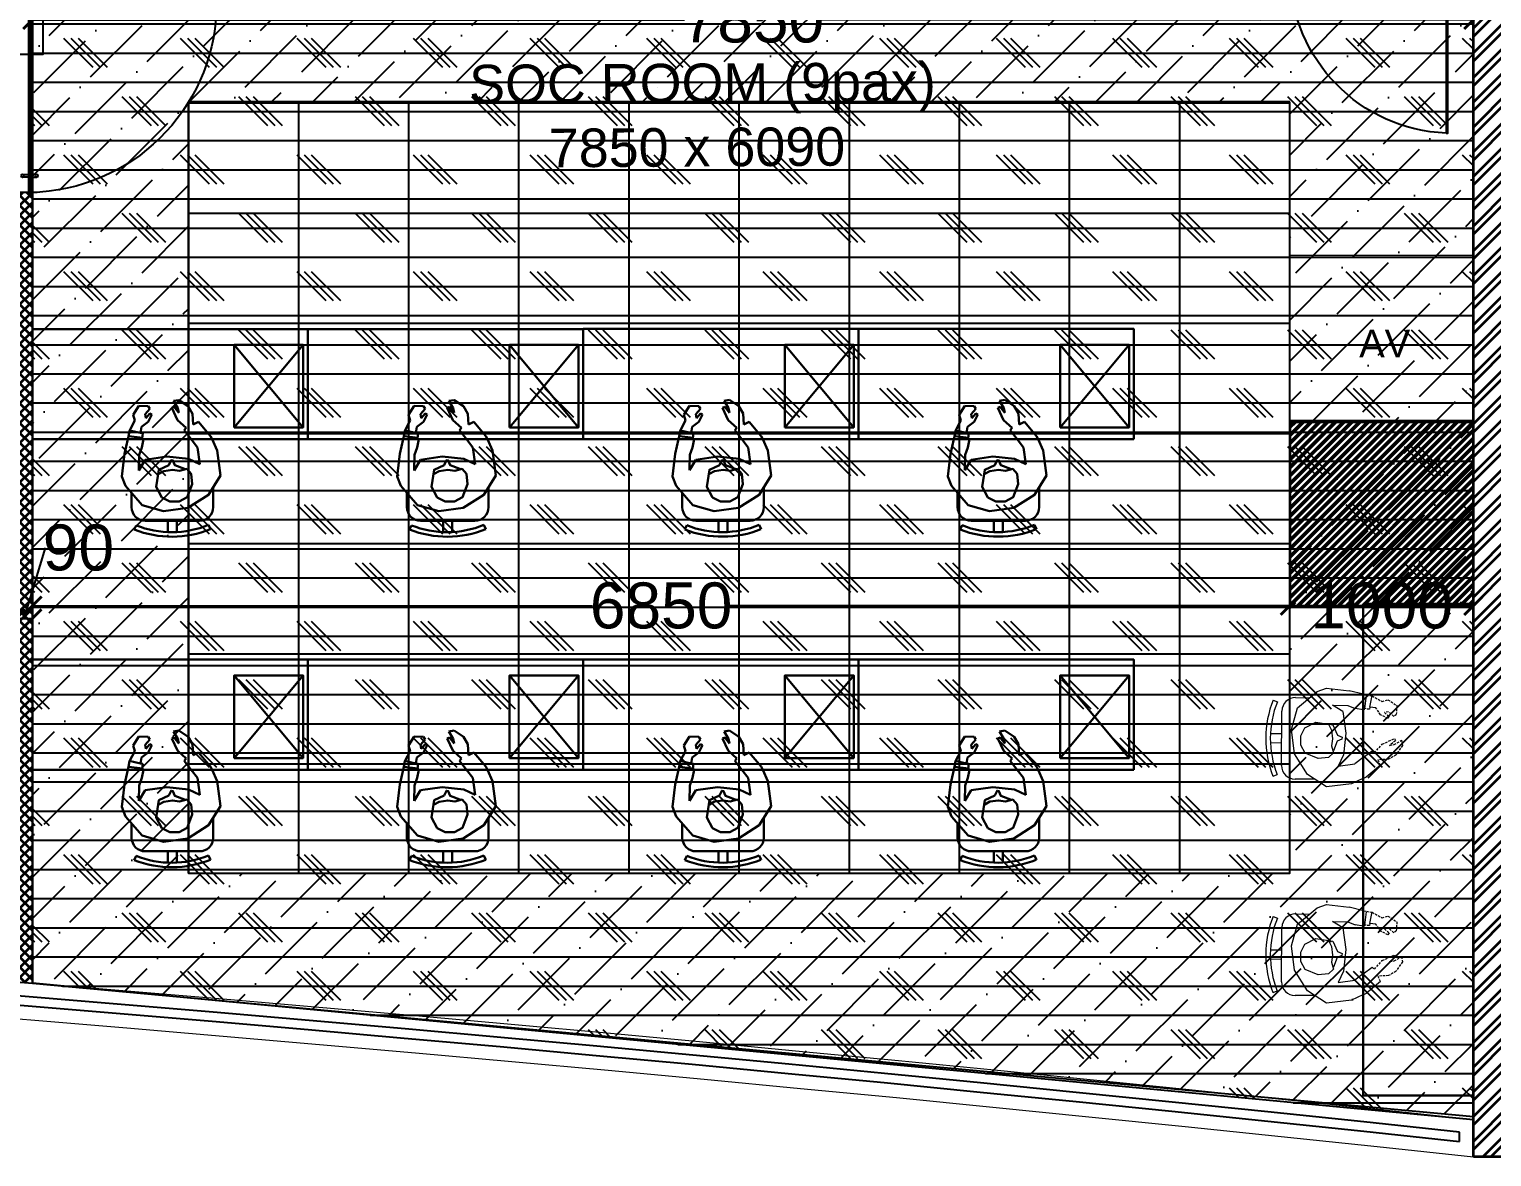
# Model space of a CAD drawing. Header units: millimetres. Extents: x 263321 to 4958806, y 33647 to 987811.
# Drawn here: x 2399884 to 2407852, y 454383 to 460522 of the extents above; entities that cross this region are included whole.
import ezdxf

# ---------------------------------------------------------------- set-up
doc = ezdxf.new("R2010")
doc.units = ezdxf.units.MM
doc.header["$PDMODE"] = 3
doc.linetypes.add('( Hidden )', pattern=[0.375, 0.25, -0.125])
for name, color, linetype, lineweight in [('A-DOOR-FULL', 40, 'Continuous', 18), ('A-FURN-HUMAN', 252, 'Continuous', 9), ('A-FURN-MODULAR', 6, 'Continuous', 18), ('A-FURN-MODULAR-CHAIR', 5, 'Continuous', 5), ('A-FURN-MODULAR-TABLETOP', 250, 'Continuous', 13), ('A-GLASS PARTITION', 5, 'Continuous', 18), ('A-GYPSUM PARTITION', 250, 'Continuous', 35), ('A-PLAN-COLUMN', 3, 'Continuous', 0), ('A-PLAN-RCC-HATCH', 8, 'Continuous', 13), ('A-PLAN-THIN', 251, 'Continuous', 15), ('Base 7th & 9th', 250, 'Continuous', 35), ('FURNITURE', 30, 'Continuous', 5)]:
    doc.layers.add(name, color=color, linetype=linetype, lineweight=lineweight)
for name, color, linetype in [('A-PLAN -GLASS FRAME', 4, 'Continuous'), ('CEILING TOA', 7, 'Continuous'), ('DOOR', 5, 'Continuous'), ('FLOORING TOA', 7, 'Continuous'), ('PARTITION DIM.', 250, 'Continuous'), ('PARTITION GYPSUM', 250, 'Continuous'), ('TEXT', 250, 'Continuous'), ('TOA-FC-MODULAR', 7, 'Continuous')]:
    doc.layers.add(name, color=color, linetype=linetype)
doc.styles.add('ARIAL', font='arial.ttf')
doc.styles.get("Standard").update_dxf_attribs({"font": 'arial.ttf'})
doc.styles.add('TEXT @ 150', font='arial.ttf', dxfattribs={"height": 225})
doc.dimstyles.new('DIM @ 150', dxfattribs={"dimtxt": 225, "dimasz": 100, "dimexe": 1, "dimexo": 0, "dimgap": 0.5, "dimtad": 0, "dimdec": 0, "dimzin": 0, "dimdsep": 46, "dimtxsty": 'TEXT @ 150', "dimblk": 'ARCHTICK', "dimcen": -2, "dimclrd": 8, "dimclre": 8, "dimclrt": 7, "dimadec": 0, "dimazin": 0, "dimtfac": 1, "dimtdec": 0, "dimtofl": 0, "dimtmove": 0, "dimatfit": 3, "dimldrblk": 'OPEN90', "dimfxl": 1, "dimtolj": 1, "dimtzin": 0, "dimlwd": -1, "dimlwe": -1, "dimarcsym": 0})

# ---------------------------------------------------------------- blocks, each defined once
blk = doc.blocks.new('Columns')
at = {"layer": 'A-PLAN-RCC-HATCH'}
h = blk.add_hatch(dxfattribs=at)
h.set_pattern_fill('ANSI31', color=256, scale=250, style=0)
h.set_pattern_definition([(45, (469397.9, -623762.232), (-22.0970869, 22.0970869), [])])
h.paths.add_polyline_path([(28839.7, -31463), (29839.7, -31463), (29839.7, -30463), (28839.7, -30463)])
at = {"layer": 'A-PLAN-COLUMN', "elevation": 0}
blk.add_lwpolyline([(28839.7, -31463), (29839.7, -31463), (29839.7, -30463), (28839.7, -30463)], close=True, dxfattribs=at)
blk = doc.blocks.new('_ArchTick')
at = {"color": 0, "linetype": 'ByBlock', "const_width": 0.15}
blk.add_lwpolyline([(-0.5, -0.5), (0.5, 0.5)], dxfattribs=at)
blk = doc.blocks.new('*D444')
at = {"layer": 'Defpoints', "color": 0, "transparency": 16777216}
for p in [(2399811.5, 457314.5), (2399901.2, 457314), (2399901.2, 457220.9)]:
    blk.add_point(p, dxfattribs=at)
at = {"layer": 'PARTITION DIM.', "color": 8, "transparency": 16777216}
for p, q in [((2399856.3, 457314), (2399971.7, 457698.7)), ((2399971.7, 457698.7), (2399972.7, 457698.7)), ((2399811.5, 457314.5), (2399811.5, 457313)), ((2399811.5, 457314), (2399901.2, 457314)), ((2399901.2, 457220.9), (2399901.2, 457315))]:
    blk.add_line(p, q, dxfattribs=at)
at = {"layer": 'PARTITION DIM.', "color": 8, "transparency": 16777216, "xscale": 100, "yscale": 100, "zscale": 100, "rotation": 180}
blk.add_blockref('_ArchTick', (2399811.5, 457314), dxfattribs=at)
at = {"layer": 'PARTITION DIM.', "color": 8, "transparency": 16777216, "xscale": 100, "yscale": 100, "zscale": 100}
blk.add_blockref('_ArchTick', (2399901.2, 457314), dxfattribs=at)
at = {"layer": 'PARTITION DIM.', "color": 7, "transparency": 16777216, "insert": (2400151.9, 457698.7), "char_height": 250, "attachment_point": 5}
blk.add_mtext('\\A1;90', dxfattribs=at)
blk = doc.blocks.new('_Open90')
at = {"color": 0, "linetype": 'ByBlock'}
for p, q in [((0, 0), (-1, 0)), ((-0.5, 0.5), (0, 0)), ((0, 0), (-0.5, -0.5))]:
    blk.add_line(p, q, dxfattribs=at)
blk = doc.blocks.new('*D445')
at = {"layer": 'Defpoints', "color": 0, "transparency": 16777216}
for p in [(2406751.6, 457383.1), (2406751.6, 457383.1), (2399901.2, 457220.9)]:
    blk.add_point(p, dxfattribs=at)
at = {"layer": 'PARTITION DIM.', "color": 8, "transparency": 16777216}
for p, q in [((2399901.2, 457220.9), (2399901.2, 457384.1)), ((2399901.2, 457383.1), (2402952.3, 457383.1)), ((2406751.6, 457383.1), (2403700.4, 457383.1)), ((2406751.6, 457383.1), (2406751.6, 457382.1))]:
    blk.add_line(p, q, dxfattribs=at)
at = {"layer": 'PARTITION DIM.', "color": 8, "transparency": 16777216, "xscale": 100, "yscale": 100, "zscale": 100, "rotation": 180}
blk.add_blockref('_ArchTick', (2399901.2, 457383.1), dxfattribs=at)
at = {"layer": 'PARTITION DIM.', "color": 8, "transparency": 16777216, "xscale": 100, "yscale": 100, "zscale": 100}
blk.add_blockref('_ArchTick', (2406751.6, 457383.1), dxfattribs=at)
at = {"layer": 'PARTITION DIM.', "color": 7, "transparency": 16777216, "insert": (2403326.4, 457383.1), "char_height": 250, "attachment_point": 5}
blk.add_mtext('\\A1;6850', dxfattribs=at)
blk = doc.blocks.new('*D446')
at = {"layer": 'Defpoints', "color": 0, "transparency": 16777216}
for p in [(2406751.6, 457383.1), (2407751.6, 457383.1), (2407751.6, 457383.1)]:
    blk.add_point(p, dxfattribs=at)
at = {"layer": 'PARTITION DIM.', "color": 8, "transparency": 16777216}
for p, q in [((2406751.6, 457383.1), (2406751.6, 457384.1)), ((2406751.6, 457383.1), (2406890, 457383.1)), ((2407751.6, 457383.1), (2407613.2, 457383.1)), ((2407751.6, 457383.1), (2407751.6, 457384.1))]:
    blk.add_line(p, q, dxfattribs=at)
at = {"layer": 'PARTITION DIM.', "color": 8, "transparency": 16777216, "xscale": 100, "yscale": 100, "zscale": 100, "rotation": 180}
blk.add_blockref('_ArchTick', (2406751.6, 457383.1), dxfattribs=at)
at = {"layer": 'PARTITION DIM.', "color": 8, "transparency": 16777216, "xscale": 100, "yscale": 100, "zscale": 100}
blk.add_blockref('_ArchTick', (2407751.6, 457383.1), dxfattribs=at)
at = {"layer": 'PARTITION DIM.', "color": 7, "transparency": 16777216, "insert": (2407251.6, 457383.1), "char_height": 250, "attachment_point": 5}
blk.add_mtext('\\A1;1000', dxfattribs=at)
blk = doc.blocks.new('*D447')
at = {"layer": 'Defpoints', "color": 0, "transparency": 16777216}
for p in [(2399901.2, 460783.1), (2407751.6, 460783.1), (2407751.6, 460573.5)]:
    blk.add_point(p, dxfattribs=at)
at = {"layer": 'PARTITION DIM.', "color": 8, "transparency": 16777216}
for p, q in [((2399901.2, 460783.1), (2399901.2, 460572.5)), ((2407751.6, 460783.1), (2407751.6, 460572.5)), ((2399901.2, 460573.5), (2403454.1, 460573.5)), ((2407751.6, 460573.5), (2404198.7, 460573.5))]:
    blk.add_line(p, q, dxfattribs=at)
at = {"layer": 'PARTITION DIM.', "color": 8, "transparency": 16777216, "xscale": 100, "yscale": 100, "zscale": 100, "rotation": 180}
blk.add_blockref('_ArchTick', (2399901.2, 460573.5), dxfattribs=at)
at = {"layer": 'PARTITION DIM.', "color": 8, "transparency": 16777216, "xscale": 100, "yscale": 100, "zscale": 100}
blk.add_blockref('_ArchTick', (2407751.6, 460573.5), dxfattribs=at)
at = {"layer": 'PARTITION DIM.', "color": 7, "transparency": 16777216, "insert": (2403826.4, 460573.5), "char_height": 250, "attachment_point": 5}
blk.add_mtext('\\A1;7850', dxfattribs=at)
blk = doc.blocks.new('door-3f-01')
at = {"layer": 'A-GLASS PARTITION', "color": 5}
blk.add_line((-36, 0), (-36, 4), dxfattribs=at)
at = {"layer": 'DOOR', "elevation": 0}
blk.add_lwpolyline([(-1.95, 37.5), (-1.55, 37.5), (-1.55, 0), (-1.95, 0)], close=True, dxfattribs=at)
at = {"layer": 'DOOR'}
blk.add_lwpolyline([(-36, 2.34), (-36, 2.74), (0, 2.74), (0, 2.34)], close=True, dxfattribs=at)
for points in [[(-32.64, 3.74), (-32.64, 2.74), (-33.14, 2.74), (-33.14, 3.74)], [(-32.64, 1.34), (-32.64, 2.34), (-33.14, 2.34), (-33.14, 1.34)]]:
    blk.add_lwpolyline(points, dxfattribs=at)
at = {"layer": 'DOOR', "color": 252, "true_color": 0x939598}
blk.add_lwpolyline([(0, 0), (-10.2, 0), (-10.2, 5.08), (0, 5.08), (0, 0)], dxfattribs=at)
at = {"layer": 'DOOR'}
for centre in [(-32.89, 3.86), (-32.89, 1.22)]:
    blk.add_circle(centre, 0.278, dxfattribs=at)
at = {"layer": 'DOOR', "color": 252, "true_color": 0x939598}
blk.add_arc((-0.52, 2.04, 0), 35.48, 92.2973, 178.8766, dxfattribs=at)
blk = doc.blocks.new('EWDSXC')
at = {"layer": 'FURNITURE', "color": 20, "lineweight": 30}
for p, q in [((2181354.7, 122523.5), (2181804.7, 122898.5)), ((2181354.7, 122898.5), (2181804.7, 122523.5)), ((2181890.8, 121423.5), (2181290.8, 121423.5))]:
    blk.add_line(p, q, dxfattribs=at)
at = {"layer": 'FURNITURE', "color": 8, "lineweight": 30}
for p, q in [((2181029.8, 122408.2, 0), (2180920.8, 122408.2, 0)), ((2181093.5, 122448.2, 0), (2180988.7, 122382.5, 0)), ((2181229.6, 122430.8, 0), (2181093.5, 122448.2, 0)), ((2181290.8, 122402.6, 0), (2181229.6, 122430.8, 0)), ((2181308.1, 122394.6, 0), (2181290.8, 122402.6, 0)), ((2181385.3, 122328.3, 0), (2181308.1, 122394.6, 0)), ((2180846.8, 122334.2, 0), (2180846.8, 122038.2, 0)), ((2180988.7, 122382.5, 0), (2180917.2, 122269.7, 0)), ((2181183.6, 122274.7, 0), (2181154.5, 122335.4, 0)), ((2181154.5, 122335.4, 0), (2181246.3, 122322.2, 0)), ((2181290.8, 122288.2, 0), (2181246.3, 122322.2, 0)), ((2181370.8, 122299.7, 0), (2181385.3, 122328.3, 0)), ((2180917.2, 122269.7, 0), (2180899.1, 122138.1, 0)), ((2181196.3, 122156, 0), (2181183.6, 122274.7, 0)), ((2181290.8, 122288.2, 0), (2181339.7, 122250.9, 0)), ((2181339.7, 122250.9, 0), (2181352.2, 122262, 0)), ((2181352.2, 122262, 0), (2181395.1, 122214.3, 0)), ((2181429.8, 122296.2, 0), (2181370.8, 122299.7, 0)), ((2181470.4, 122272.3, 0), (2181429.8, 122296.2, 0)), ((2181504.2, 122220.5, 0), (2181470.4, 122272.3, 0)), ((2181179, 122037.9, 0), (2181196.3, 122156, 0)), ((2181395.1, 122214.3, 0), (2181461.8, 122183.1, 0)), ((2181466.7, 122196, 0), (2181434.4, 122221.3, 0)), ((2181434.4, 122221.3, 0), (2181459.2, 122215.6, 0)), ((2181459.2, 122215.6, 0), (2181499.8, 122192.4, 0)), ((2181461.8, 122183.1, 0), (2181466.7, 122196, 0)), ((2181499.8, 122192.4, 0), (2181504.2, 122220.5, 0)), ((2180899.1, 122138.1, 0), (2180932.1, 122020.8, 0)), ((2181424.8, 122073.8, 0), (2181384.6, 122055.1, 0)), ((2181430.2, 122062.6, 0), (2181424.8, 122073.8, 0)), ((2180932.1, 122020.8, 0), (2181037.2, 121931, 0)), ((2181121.3, 122003.8, 0), (2181205.9, 122005.1, 0)), ((2181205.9, 122005.1, 0), (2181246.3, 122020.5, 0)), ((2181290.8, 122028, 0), (2181246.3, 122020.5, 0)), ((2181294.6, 122027.8, 0), (2181290.1, 122028, 0)), ((2181295.2, 122021.6, 0), (2181294.6, 122027.8, 0)), ((2181323.9, 122025.1, 0), (2181295.2, 122021.6, 0)), ((2181325.1, 122012.8, 0), (2181323.9, 122025.1, 0)), ((2181358.1, 122017.3, 0), (2181325.1, 122012.8, 0)), ((2181384.6, 122055.1, 0), (2181358.1, 122017.3, 0)), ((2181405.7, 122042.3, 0), (2181430.2, 122062.6, 0)), ((2181426.5, 122037.5, 0), (2181405.7, 122042.3, 0)), ((2181423.6, 121972.4, 0), (2181472.5, 122003.1, 0)), ((2181456.2, 122062.7, 0), (2181426.5, 122037.5, 0)), ((2181470, 122053.5, 0), (2181456.2, 122062.7, 0)), ((2181472.5, 122003.1, 0), (2181470, 122053.5, 0)), ((2180920.8, 121964.2, 0), (2180998.3, 121964.2, 0)), ((2181037.2, 121931, 0), (2181088.5, 121911.2, 0)), ((2181088.5, 121911.2, 0), (2181211.3, 121925.1, 0)), ((2181290.8, 121943.7, 0), (2181211.3, 121925.1, 0)), ((2181290.8, 121943.7, 0), (2181306.2, 121947.3, 0)), ((2181306.2, 121947.3, 0), (2181337.2, 121952.2, 0)), ((2181337.2, 121952.2, 0), (2181391.8, 121981.6, 0)), ((2181391.8, 121981.6, 0), (2181423.6, 121972.4, 0))]:
    blk.add_line(p, q, dxfattribs=at)
at = {"layer": 'FURNITURE', "color": 20, "lineweight": 30}
for points in [[(2181290.8, 122923.5), (2181290.8, 121423.5), (2181890.8, 121423.5), (2181890.8, 122923.5)], [(2181354.7, 122523.5), (2181354.7, 122898.5), (2181804.7, 122898.5), (2181804.7, 122523.5)]]:
    blk.add_lwpolyline(points, close=True, dxfattribs=at)
at = {"layer": 'FURNITURE', "color": 8, "lineweight": 30, "elevation": 0}
for points in [[(2180801, 122392.9), (2180823.8, 122383.6)], [(2181102.2, 122111.7), (2181117.2, 122140.2), (2181123.6, 122186.5), (2181118.7, 122225), (2181128.6, 122264.2), (2181101.5, 122288.5), (2181046.8, 122294.4), (2180974.9, 122267.2), (2180951.6, 122222.4), (2180951.6, 122171.8), (2180973, 122129), (2181031.3, 122097.9), (2181124.6, 122111.5), (2181150, 122166.6), (2181176.4, 122178.7), (2181175, 122189.4), (2181148.6, 122199.4), (2181129.4, 122252.8)], [(2180784.7, 122210.7), (2180846.8, 122210.7)], [(2180784.7, 122161.4), (2180846.8, 122161.4)], [(2180799, 121978.7), (2180821.8, 121988)], [(2181179, 122037.9), (2181121.3, 122003.8)], [(2181297.6, 122023.1), (2181306.6, 121949.2)], [(2181325.1, 122012.8), (2181338.7, 121949.9)]]:
    blk.add_lwpolyline(points, dxfattribs=at)
blk.add_lwpolyline([(2181290.1, 122028, 0.034638), (2181290.8, 122038.2), (2181290.8, 122288.2)], format="xyb", dxfattribs=at)
at = {"layer": 'FURNITURE', "color": 8, "lineweight": 30}
for centre, radius, start, end in [((2181317.2, 122183.3, 0), 557.1, 157.90057, 201.54195), ((2181317.2, 122183.3, 0), 532.5, 157.90057, 201.51614), ((2180920.8, 122334.2, 0), 74, 89.99989, 179.99989), ((2180920.8, 122038.2, 0), 74, 179.99989, 269.99989)]:
    blk.add_arc(centre, radius, start, end, dxfattribs=at)
blk = doc.blocks.new('Human Figure')
at = {"layer": 'A-FURN-HUMAN', "lineweight": 5}
for p, q in [((4611.71, 5776.63, 0), (4616.22, 5779.49)), ((4611.71, 5776.63, 0), (4616.22, 5779.49)), ((4616.22, 5779.49), (4621.49, 5780.21, 0)), ((4616.22, 5779.49), (4621.49, 5780.21, 0)), ((4621.49, 5780.21, 0), (4626.18, 5778.89, 0)), ((4621.49, 5780.21, 0), (4626.18, 5778.89, 0)), ((4626.18, 5778.89, 0), (4629.77, 5774.69, 0)), ((4626.18, 5778.89, 0), (4629.77, 5774.69, 0)), ((4609.08, 5772.43, 0), (4611.71, 5776.63, 0)), ((4609.08, 5772.43, 0), (4611.71, 5776.63, 0)), ((4609.78, 5766.99, 0), (4609.08, 5772.43, 0)), ((4609.78, 5766.99, 0), (4609.08, 5772.43, 0)), ((4629.77, 5774.69, 0), (4630.56, 5772.63, 0)), ((4629.77, 5774.69, 0), (4630.56, 5772.63, 0)), ((4630.56, 5772.63, 0), (4630.01, 5767.72, 0)), ((4630.56, 5772.63, 0), (4630.01, 5767.72, 0)), ((4616.02, 5768.83), (4613.59, 5769.99, 0)), ((4613.59, 5769.99, 0), (4614.12, 5766.32, 0)), ((4616.02, 5768.83), (4613.59, 5769.99, 0)), ((4613.59, 5769.99, 0), (4614.12, 5766.32, 0)), ((4620.77, 5768.32, 0), (4616.02, 5768.83)), ((4620.77, 5768.32, 0), (4616.02, 5768.83)), ((4625.5, 5769.01, 0), (4620.77, 5768.32, 0)), ((4625.5, 5769.01, 0), (4620.77, 5768.32, 0)), ((4626.86, 5771.32, 0), (4626.81, 5767.94)), ((4626.86, 5771.32, 0), (4626.81, 5767.94)), ((4610.91, 5764.54), (4609.78, 5766.99, 0)), ((4610.91, 5764.54), (4609.78, 5766.99, 0)), ((4615.48, 5764.54), (4614.12, 5766.32, 0)), ((4615.48, 5764.54), (4614.12, 5766.32, 0)), ((4625.89, 5764.54), (4626.19, 5766.32, 0)), ((4625.89, 5764.54), (4626.19, 5766.32, 0)), ((4626.81, 5767.94), (4626.19, 5766.32, 0)), ((4626.81, 5767.94), (4626.19, 5766.32, 0)), ((4629.26, 5764.54), (4630.01, 5767.72, 0)), ((4629.26, 5764.54), (4630.01, 5767.72, 0)), ((4613.88, 5760.76, 0), (4611.23, 5763.85, 0)), ((4613.88, 5760.76, 0), (4611.23, 5763.85, 0)), ((4615.48, 5764.54), (4616.97, 5762.59)), ((4615.48, 5764.54), (4616.97, 5762.59)), ((4626.5, 5763.17, 0), (4626.01, 5763.22, 0)), ((4626.5, 5763.17, 0), (4626.01, 5763.22, 0)), ((4626.32, 5761.85, 0), (4626.5, 5763.17, 0)), ((4626.32, 5761.85, 0), (4626.5, 5763.17, 0))]:
    blk.add_line(p, q, dxfattribs=at)
at = {"layer": 'A-FURN-HUMAN', "linetype": '( Hidden )', "lineweight": 5, "ltscale": 2}
for p, q in [((4611.23, 5763.85, 0), (4610.91, 5764.54, 0)), ((4611.23, 5763.85, 0), (4610.91, 5764.54, 0)), ((4616.97, 5762.59), (4616.53, 5762.09)), ((4616.97, 5762.59), (4616.53, 5762.09)), ((4626.01, 5763.22, 0), (4626.14, 5764.36, 0)), ((4626.01, 5763.22, 0), (4626.14, 5764.36, 0)), ((4628.92, 5762.69, 0), (4627.75, 5760.5, 0)), ((4628.92, 5762.69, 0), (4627.75, 5760.5, 0)), ((4629.12, 5763.93, 0), (4628.92, 5762.69, 0)), ((4629.12, 5763.93, 0), (4628.92, 5762.69, 0)), ((4629.26, 5764.54, 0), (4629.12, 5763.93, 0)), ((4629.26, 5764.54, 0), (4629.12, 5763.93, 0)), ((4615.02, 5761.34, 0), (4613.88, 5760.76, 0)), ((4615.02, 5761.34, 0), (4613.88, 5760.76, 0)), ((4615.16, 5758.98, 0), (4615.02, 5761.34, 0)), ((4615.16, 5758.98, 0), (4615.02, 5761.34, 0)), ((4616.53, 5762.09), (4618.44, 5760.37, 0)), ((4616.53, 5762.09), (4618.44, 5760.37, 0)), ((4618.44, 5760.37, 0), (4619.69, 5757.7, 0)), ((4618.44, 5760.37, 0), (4619.69, 5757.7, 0)), ((4624.06, 5759.18, 0), (4624.81, 5760.79, 0)), ((4624.06, 5759.18, 0), (4624.81, 5760.79, 0)), ((4624.51, 5758.96, 0), (4624.06, 5759.18, 0)), ((4624.51, 5758.96, 0), (4624.06, 5759.18, 0)), ((4624.5, 5757.93, 0), (4625.51, 5759.11, 0)), ((4624.5, 5757.93, 0), (4625.51, 5759.11, 0)), ((4625.32, 5759.95, 0), (4624.51, 5758.96, 0)), ((4625.32, 5759.95, 0), (4624.51, 5758.96, 0)), ((4624.81, 5760.79, 0), (4626.32, 5761.85, 0)), ((4624.81, 5760.79, 0), (4626.32, 5761.85, 0)), ((4625.51, 5759.11, 0), (4625.32, 5759.95, 0)), ((4625.51, 5759.11, 0), (4625.32, 5759.95, 0)), ((4628.12, 5759.23, 0), (4626.89, 5757.28, 0)), ((4628.12, 5759.23, 0), (4626.89, 5757.28, 0)), ((4627.75, 5760.5, 0), (4628.12, 5759.23, 0)), ((4627.75, 5760.5, 0), (4628.12, 5759.23, 0)), ((4616.12, 5757.36), (4615.16, 5758.98, 0)), ((4616.12, 5757.36), (4615.16, 5758.98, 0)), ((4618.19, 5756, 0), (4616.12, 5757.36)), ((4618.19, 5756, 0), (4616.12, 5757.36)), ((4619.17, 5757.51, 0), (4618.16, 5758.8, 0)), ((4618.16, 5758.8, 0), (4618.39, 5757.81, 0)), ((4619.17, 5757.51, 0), (4618.16, 5758.8, 0)), ((4618.16, 5758.8, 0), (4618.39, 5757.81, 0)), ((4619.31, 5756.18, 0), (4618.19, 5756, 0)), ((4619.31, 5756.18, 0), (4618.19, 5756, 0)), ((4618.39, 5757.81, 0), (4619.31, 5756.18, 0)), ((4618.39, 5757.81, 0), (4619.31, 5756.18, 0)), ((4619.69, 5757.7, 0), (4619.17, 5757.51, 0)), ((4619.69, 5757.7, 0), (4619.17, 5757.51, 0)), ((4624.87, 5757.37, 0), (4624.5, 5757.93, 0)), ((4624.87, 5757.37, 0), (4624.5, 5757.93, 0)), ((4626.89, 5757.28, 0), (4624.87, 5757.37, 0)), ((4626.89, 5757.28, 0), (4624.87, 5757.37, 0))]:
    blk.add_line(p, q, dxfattribs=at)
at = {"layer": 'A-FURN-HUMAN', "linetype": '( Hidden )', "lineweight": 5, "ltscale": 3}
for p, q in [((4625.9, 5764.39, 0), (4625.89, 5764.57, 0)), ((4625.9, 5764.39, 0), (4625.89, 5764.57, 0)), ((4626.14, 5764.36, 0), (4625.9, 5764.39, 0)), ((4626.14, 5764.36, 0), (4625.9, 5764.39, 0))]:
    blk.add_line(p, q, dxfattribs=at)
at = {"layer": 'A-FURN-HUMAN', "lineweight": 5, "elevation": 0}
for points in [[(4622.54, 5772.08), (4621.4, 5771.49), (4619.55, 5771.23), (4618.01, 5771.43), (4616.44, 5771.03), (4615.47, 5772.11), (4615.23, 5774.3), (4616.32, 5777.18), (4618.11, 5778.11), (4620.14, 5778.11), (4621.85, 5777.26), (4623.09, 5774.92), (4622.55, 5771.19), (4620.35, 5770.17), (4619.86, 5769.12), (4619.43, 5769.17), (4619.04, 5770.23), (4616.9, 5771)], [(4622.54, 5772.08), (4621.4, 5771.49), (4619.55, 5771.23), (4618.01, 5771.43), (4616.44, 5771.03), (4615.47, 5772.11), (4615.23, 5774.3), (4616.32, 5777.18), (4618.11, 5778.11), (4620.14, 5778.11), (4621.85, 5777.26), (4623.09, 5774.92), (4622.55, 5771.19), (4620.35, 5770.17), (4619.86, 5769.12), (4619.43, 5769.17), (4619.04, 5770.23), (4616.9, 5771)], [(4625.5, 5769.01), (4626.86, 5771.32)], [(4625.5, 5769.01), (4626.86, 5771.32)], [(4626.09, 5764.27), (4629.04, 5763.91)], [(4626.09, 5764.27), (4629.04, 5763.91)], [(4626.5, 5763.17), (4629.02, 5762.63)], [(4626.5, 5763.17), (4629.02, 5762.63)]]:
    blk.add_lwpolyline(points, dxfattribs=at)
at = {"layer": 'A-FURN-MODULAR-CHAIR', "color": 18, "lineweight": 15, "true_color": 0x000000}
for p, q in [((4613.64, 5782.3, 0), (4625.48, 5782.3, 0)), ((4610.68, 5774.98, 0), (4610.68, 5779.34, 0)), ((4628.44, 5779.34, 0), (4628.44, 5776.24, 0))]:
    blk.add_line(p, q, dxfattribs=at)
at = {"layer": 'A-FURN-MODULAR-CHAIR', "lineweight": 15}
for p, q in [((4613.64, 5782.3, 0), (4625.48, 5782.3, 0)), ((4610.68, 5774.98, 0), (4610.68, 5779.34, 0)), ((4628.44, 5779.34, 0), (4628.44, 5776.24, 0))]:
    blk.add_line(p, q, dxfattribs=at)
at = {"layer": 'A-FURN-MODULAR-CHAIR', "color": 18, "lineweight": 15, "true_color": 0x000000, "elevation": 0}
for points in [[(4618.58, 5784.79), (4618.58, 5782.3)], [(4620.56, 5784.79), (4620.56, 5782.3)], [(4611.29, 5784.13), (4611.67, 5783.22)], [(4627.86, 5784.22), (4627.49, 5783.3)]]:
    blk.add_lwpolyline(points, dxfattribs=at)
at = {"layer": 'A-FURN-MODULAR-CHAIR', "lineweight": 15, "elevation": 0}
for points in [[(4618.58, 5784.79), (4618.58, 5782.3)], [(4620.56, 5784.79), (4620.56, 5782.3)], [(4611.29, 5784.13), (4611.67, 5783.22)], [(4627.86, 5784.22), (4627.49, 5783.3)]]:
    blk.add_lwpolyline(points, dxfattribs=at)
at = {"layer": 'A-FURN-MODULAR-CHAIR', "color": 18, "lineweight": 15, "true_color": 0x000000, "elevation": 0}
blk.add_lwpolyline([(4625.89, 5764.57, -0.034638), (4625.48, 5764.54), (4615.48, 5764.54)], format="xyb", dxfattribs=at)
at = {"layer": 'A-FURN-MODULAR-CHAIR', "lineweight": 15, "elevation": 0}
blk.add_lwpolyline([(4625.89, 5764.57, -0.034638), (4625.48, 5764.54), (4615.48, 5764.54)], format="xyb", dxfattribs=at)
at = {"layer": 'A-FURN-MODULAR-CHAIR', "color": 18, "lineweight": 15, "true_color": 0x000000}
for centre, radius, start, end in [((4619.68, 5763.49, 0), 22.29, 68.458, 112.0994), ((4619.68, 5763.49, 0), 21.3, 68.4839, 112.0994), ((4613.64, 5779.34, 0), 2.96, 90.0001, 180.0001), ((4625.48, 5779.34, 0), 2.96, 0.0001, 90.0001)]:
    blk.add_arc(centre, radius, start, end, dxfattribs=at)
at = {"layer": 'A-FURN-MODULAR-CHAIR', "lineweight": 15}
for centre, radius, start, end in [((4619.68, 5763.49, 0), 22.29, 68.458, 112.0994), ((4619.68, 5763.49, 0), 21.3, 68.4839, 112.0994), ((4613.64, 5779.34, 0), 2.96, 90.0001, 180.0001), ((4625.48, 5779.34, 0), 2.96, 0.0001, 90.0001)]:
    blk.add_arc(centre, radius, start, end, dxfattribs=at)

msp = doc.modelspace()

# ---------------------------------------------------------------- hatches: boundary and pattern name
at = {"layer": 'A-GYPSUM PARTITION', "true_color": 0x636466}
h = msp.add_hatch(dxfattribs=at)
h.set_pattern_fill('ANSI37', color=251, scale=12)
h.set_pattern_definition([(45, (13069.08, -8478.743), (-26.94076836, 26.94076836), []), (135, (13069.08, -8478.743), (-26.94076836, -26.94076836), [])])
h.paths.add_polyline_path([(2399901.2, 459633.1), (2399811.1, 459633.1), (2399811.9, 455335.2), (2399901.2, 455327.8)])
at = {"layer": 'Base 7th & 9th'}
h = msp.add_hatch(dxfattribs=at)
h.set_pattern_fill('ANSI32', color=256, scale=10, angle=-90, style=0)
h.set_pattern_definition([(45, (2170951.63, 878883.06), (67.35192, -67.35192), []), (45, (2170951.63, 878927.96), (67.35192, -67.35192), [])])
h.paths.add_polyline_path([(2407751.6, 454383.1), (2407751.6, 460783.1), (2407951.6, 460783.1), (2407951.6, 454383.1)])
h = msp.add_hatch(dxfattribs=at)
h.set_pattern_fill('ANSI31', color=256, scale=250, style=0)
h.set_pattern_definition([(45, (2847309.825, -134916.18), (-22.0970869, 22.0970869), [])])
h.paths.add_polyline_path([(2406751.6, 457383.1), (2407751.6, 457383.1), (2407751.6, 458383.1), (2406751.6, 458383.1)])
at = {"layer": 'CEILING TOA', "true_color": 0x939598}
h = msp.add_hatch(dxfattribs=at)
h.set_pattern_fill('ANSI36', color=252, scale=50)
h.set_pattern_definition([(45, (13069.08, -8478.74), (84.189901, 308.696304), [396.875, -79.375, 0, -79.375])])
h.paths.add_polyline_path([(2406751.6, 460127.1), (2400751.2, 460127.1), (2400751.2, 455927.1), (2406751.6, 455927.1)], flags=16)
h.paths.add_polyline_path([(2399901.2, 455327.8), (2407751.6, 454601.5), (2407751, 460783.1), (2399901.2, 460783.1)])
at = {"layer": 'FLOORING TOA', "true_color": 0xc7c8ca}
h = msp.add_hatch(dxfattribs=at)
h.set_pattern_fill('EARTH', color=9, scale=120)
edge = h.paths.add_edge_path()
edge.add_line((2399150.3, 470683.1), (2406751.6, 470683.1))
edge.add_line((2406751.6, 470683.1), (2406751.6, 489283.1))
edge.add_line((2406751.6, 489283.1), (2406777, 491421.9))
edge.add_line((2406777, 491421.9), (2410711.6, 491383.1))
edge.add_line((2410711.6, 491383.1), (2410711.6, 490662.8))
edge.add_line((2410711.6, 490662.8), (2412251.6, 490662.8))
edge.add_line((2412251.6, 490662.8), (2412251.6, 491383.1))
edge.add_line((2412251.6, 491383.1), (2413501.6, 491383.1))
edge.add_line((2413501.6, 491383.1), (2413501.6, 490641.9))
edge.add_line((2413501.6, 490641.9), (2414541.6, 490641.9))
edge.add_line((2414541.6, 490641.9), (2414541.6, 491383.1))
edge.add_line((2414541.6, 491383.1), (2419059.8, 491383.1))
edge.add_line((2419059.8, 491383.1), (2419290.9, 492883.1))
edge.add_line((2419290.9, 492883.1), (2413191.6, 492883.1))
edge.add_line((2413191.6, 492883.1), (2413191.6, 495458.2))
edge.add_line((2413191.6, 495458.2), (2416206.2, 495458.2))
edge.add_line((2416206.2, 495458.2), (2416206.2, 496558.2))
edge.add_line((2416206.2, 496558.2), (2413191.6, 496558.2))
edge.add_line((2413191.6, 496558.2), (2413191.6, 498963.1))
edge.add_line((2413191.6, 498963.1), (2411651.6, 498963.1))
edge.add_line((2411651.6, 498963.1), (2411651.6, 492883.1))
edge.add_line((2411651.6, 492883.1), (2404451.6, 492883.1))
edge.add_line((2404451.6, 492883.1), (2404452.6, 502283.1))
edge.add_line((2404452.6, 502283.1), (2402951.6, 502283.1))
edge.add_line((2402951.6, 502283.1), (2402951.4, 497183.5))
edge.add_line((2402951.4, 497183.5), (2402951.6, 497133.1))
edge.add_line((2402951.6, 497133.1), (2399951.6, 497133.1))
edge.add_line((2399951.6, 497133.1), (2399951.6, 505326.9))
edge.add_arc((2397396.4, -38564.5), 543897.4, 89.730828, 95.307778)
edge.add_line((2347082.8, 503000.8), (2347082.9, 472483.1))
edge.add_line((2347082.9, 472483.1), (2343851.6, 472483.1))
edge.add_line((2343851.6, 472483.1), (2343851.6, 458383.2))
edge.add_line((2343851.6, 458383.2), (2354252.4, 458383.2))
edge.add_line((2354252.4, 458383.2), (2354252.7, 455753.4))
edge.add_arc((2374151.3, 141679.3), 314703.8, 88.069715, 93.625218, ccw=False)
edge.add_line((2384751.6, 456204.5), (2384751.6, 459200.3))
edge.add_line((2384751.6, 459200.3), (2394751.8, 459200.3))
edge.add_line((2394751.8, 459200.3), (2394749.6, 457484.3))
edge.add_line((2394749.6, 457484.3), (2395751.6, 457483.1))
edge.add_line((2395751.6, 457483.1), (2395751.6, 458383.1))
edge.add_line((2395751.6, 458383.1), (2396651.6, 458383.1))
edge.add_line((2396651.6, 458383.1), (2396651.6, 459197.4))
edge.add_line((2396651.6, 459197.4), (2399811.2, 459198))
edge.add_line((2399811.2, 459198), (2399811.2, 460833.1))
edge.add_line((2399811.2, 460833.1), (2398551.6, 460833.1))
edge.add_line((2398551.6, 460833.1), (2398551.6, 466883.1))
edge.add_line((2398551.6, 466883.1), (2403551.7, 466883.1))
edge.add_line((2403551.7, 466883.1), (2403551.7, 465533.1))
edge.add_line((2403551.7, 465533.1), (2407851.7, 465533.1))
edge.add_line((2407851.7, 465533.1), (2407851.7, 460783.1))
edge.add_line((2407851.7, 460783.1), (2409491.6, 460783.1))
edge.add_line((2409491.6, 460783.1), (2409496.3, 466883.1))
edge.add_line((2409496.3, 466883.1), (2415285.8, 466883.1))
edge.add_line((2415285.8, 466883.1), (2415516.9, 468383.1))
edge.add_line((2415516.9, 468383.1), (2399151.6, 468383.1))
edge.add_arc((2399151.6, 468983.1), 600, 180.00022, 269.99765, ccw=False)
edge.add_line((2398551.6, 468983.1), (2398551.6, 470083.1))
edge.add_arc((2399151.6, 470083.1), 600, 90.12503, 179.99987, ccw=False)
edge = h.paths.add_edge_path(flags=16)
edge.add_line((2350804.3, 495933.1), (2349254.3, 495933.1))
edge.add_arc((2349254.3, 495533.1), 400, 90.00028, 179.78887)
edge.add_line((2348854.3, 495534.5), (2348854.3, 492844.4))
edge.add_line((2348854.3, 492844.4), (2350804.3, 492844.4))
edge.add_line((2350804.3, 492844.4), (2350804.3, 495933.1))
h.paths.add_polyline_path([(2380451.6, 495933.1), (2394411.6, 495933.1), (2394411.6, 489283.1), (2388129.7, 489289.9), (2388129.7, 487283.1), (2379984.7, 487283), (2379984.7, 489283.1), (2380551.6, 489283.1)], flags=16)
edge = h.paths.add_edge_path(flags=16)
edge.add_line((2404951.6, 487283.1), (2348951.6, 487283.1))
edge.add_arc((2348951.6, 486983.1), 300, 90, 179.99701)
edge.add_line((2348651.6, 486983.1), (2348650.9, 472483.1))
edge.add_line((2348650.9, 472483.1), (2404951.6, 472483.1))
edge.add_line((2404951.6, 472483.1), (2404951.6, 487283.1))
h.paths.add_polyline_path([(2396751.6, 460833.1), (2396751.6, 464283.1)], flags=16)
at = {"layer": 'FLOORING TOA', "true_color": 0xf1eb1f}
h = msp.add_hatch(dxfattribs=at)
h.set_pattern_fill('CORK', color=2, scale=50)
h.set_pattern_definition([(0, (90021.14, 24146.98), (0, 158.75), []), (135, (90100.5, 24067.6), (-317.50014, -317.50014), [224.5065, -224.5065]), (135, (90140.2, 24067.6), (-317.50014, -317.50014), [224.5065, -224.5065]), (135, (90179.9, 24067.6), (-317.50014, -317.50014), [224.5065, -224.5065])])
h.paths.add_polyline_path([(2399901.2, 460783.1), (2407751.6, 460783.1), (2407751.6, 454584.2), (2399901.2, 455327.8)])
at = {"layer": 'TOA-FC-MODULAR'}
h = msp.add_hatch(dxfattribs=at)
h.set_pattern_fill('_USER', color=252, scale=600, angle=270, double=1, pattern_type=0)
h.set_pattern_definition([(270, (2406751.63, 460121.26), (600, -1e-13), []), (0, (2406751.63, 460121.26), (0, 600), [])])
h.paths.add_polyline_path([(2406751.6, 460127.1), (2400751.2, 460127.1), (2400751.2, 455927.1), (2406751.6, 455927.1)])

# ---------------------------------------------------------------- linework, layer by layer
at = {"layer": 'A-FURN-MODULAR', "elevation": 0}
msp.add_lwpolyline([(2406751.6, 458394), (2407751.6, 458394), (2407751.6, 459290), (2406751.6, 459290)], close=True, dxfattribs=at)
at = {"layer": 'A-PLAN -GLASS FRAME', "ltscale": 500, "elevation": 0}
msp.add_lwpolyline([(2340626.6, 472483.1), (2340626.6, 454466.5, -0.053439), (2407676.6, 454466.5), (2407676.6, 454516.8, 0.053389), (2340676.6, 454522.3), (2340676.6, 472483.1)], format="xyb", dxfattribs=at)
at = {"layer": 'A-PLAN-THIN', "elevation": 0}
msp.add_lwpolyline([(2407751.6, 454383.1), (2407751.6, 454584.2, 0.053376), (2340751.6, 454605.7), (2340751.6, 472483.1), (2340551.6, 472483.1), (2340551.6, 454383.1, -0.053572), (2407751.6, 454383.1)], format="xyb", dxfattribs=at)
at = {"layer": 'Base 7th & 9th', "elevation": 0}
msp.add_lwpolyline([(2407751.6, 454383.1), (2407751.6, 460783.1), (2407951.6, 460783.1), (2407951.6, 454383.1), (2407751.6, 454383.1)], dxfattribs=at)
msp.add_lwpolyline([(2406751.6, 457383.1), (2407751.6, 457383.1), (2407751.6, 458383.1), (2406751.6, 458383.1)], close=True, dxfattribs=at)
at = {"layer": 'CEILING TOA'}
msp.add_lwpolyline([(2399901.2, 460783.1), (2407751.6, 460783.1), (2407751.6, 454584.2), (2399901.2, 455327.8)], close=True, dxfattribs=at)
at = {"layer": 'FURNITURE', "color": 20, "lineweight": 30, "elevation": 0}
msp.add_lwpolyline([(2407151.6, 457394), (2407151.6, 454716.3), (2407751.6, 454716.3), (2407751.6, 457394)], close=True, dxfattribs=at)
at = {"layer": 'PARTITION GYPSUM', "color": 30, "elevation": 0}
msp.add_lwpolyline([(2399901.2, 459633.1), (2399811.1, 459633.1), (2399811.9, 455335.2), (2399901.2, 455327.8)], close=True, dxfattribs=at)
at = {"layer": 'TOA-FC-MODULAR'}
for points in [[(2399901.2, 455327.8), (2407751.6, 454601.5), (2407751, 460783.1), (2399901.2, 460783.1)], [(2406751.6, 460127.1), (2400751.2, 460127.1), (2400751.2, 455927.1), (2406751.6, 455927.1)]]:
    msp.add_lwpolyline(points, close=True, dxfattribs=at)

# ---------------------------------------------------------------- block references
at = {"layer": 'A-DOOR-FULL', "linetype": 'Continuous'}
for p, xscale, yscale, zscale, rotation in [((2407651.6, 460894), -24.99999999995899, 24.999999999959, 24.999999999959, 180.0001034657425), ((2399811.1, 460683.1), -29.16666484490015, 29.16666484490015, 29.16666484490015, 270.0001034657424)]:
    msp.add_blockref('door-3f-01', p, dxfattribs=dict(at, xscale=xscale, yscale=yscale, zscale=zscale, rotation=rotation))
at = {"layer": 'A-FURN-MODULAR', "xscale": -1, "rotation": 270.0002165472212}
for p in [(2278485.9, -1723001.3), (2279985.9, -1723001.3), (2281485.9, -1723001.2), (2282985.9, -1723001.2), (2278485.9, -1724801.3), (2279985.9, -1724801.3), (2281485.9, -1724801.2), (2282985.9, -1724801.2)]:
    msp.add_blockref('EWDSXC', p, dxfattribs=at)
at = {"layer": 'A-FURN-MODULAR-TABLETOP', "color": 161, "linetype": 'ByBlock', "xscale": 25.00000000000001, "yscale": 25.00000000000001, "zscale": 25.00000000000001, "rotation": 89.56192688195229}
for p in [(2550377.8, 340070.9, 0), (2550377.8, 338892.9, 0)]:
    msp.add_blockref('Human Figure', p, dxfattribs=at)
at = {"layer": 'A-PLAN-COLUMN'}
msp.add_blockref('Columns', (2377911.9, 488846.1), dxfattribs=at)

# ---------------------------------------------------------------- texts
at = {"layer": 'TEXT', "attachment_point": 7, "rotation": 0.31941, "style": 'ARIAL'}
for s, insert, char_height, width in [('\\pi995.42445; SOC ROOM (9pax)\\P\\pi1508.82144;7850 x 6090', (2401206.1, 459759.1), 210, 4604.676), ('\\pi0.75;AV', (2407128.5, 458735.2, 0), 150, 279.399)]:
    msp.add_mtext(s, dxfattribs=dict(at, insert=insert, char_height=char_height, width=width))

# ---------------------------------------------------------------- dimensions: what is measured, and where the dimension line sits
at = {"layer": 'PARTITION DIM.'}
for base, p1, p2, override, picture, middle in [((2407751.6, 460573.5), (2399901.2, 460783.1), (2407751.6, 460783.1), {"dimtxt": 250, "dimtxsty": 'Standard', "dimarcsym": 1}, '*D447', (2403826.4, 460573.5)), ((2399901.2, 457314), (2399811.5, 457314.5), (2399901.2, 457220.9), {"dimtxt": 250, "dimtxsty": 'Standard', "dimtmove": 1, "dimarcsym": 1}, '*D444', (2399973.2, 457698.7)), ((2406751.6, 457383.1), (2399901.2, 457220.9), (2406751.6, 457383.1), {"dimtxt": 250, "dimtxsty": 'Standard', "dimtmove": 1, "dimarcsym": 1}, '*D445', (2403326.4, 457383.1)), ((2407751.6, 457383.1), (2406751.6, 457383.1), (2407751.6, 457383.1), {"dimtxt": 250, "dimtxsty": 'Standard', "dimtmove": 1, "dimarcsym": 1}, '*D446', (2407251.6, 457383.1))]:
    dim = msp.add_linear_dim(base=base, p1=p1, p2=p2, dimstyle='DIM @ 150', override=override, dxfattribs=at)
    dim.commit()
    dim.dimension.update_dxf_attribs({"geometry": picture, "text_midpoint": middle})

doc.saveas('drawing.dxf')
